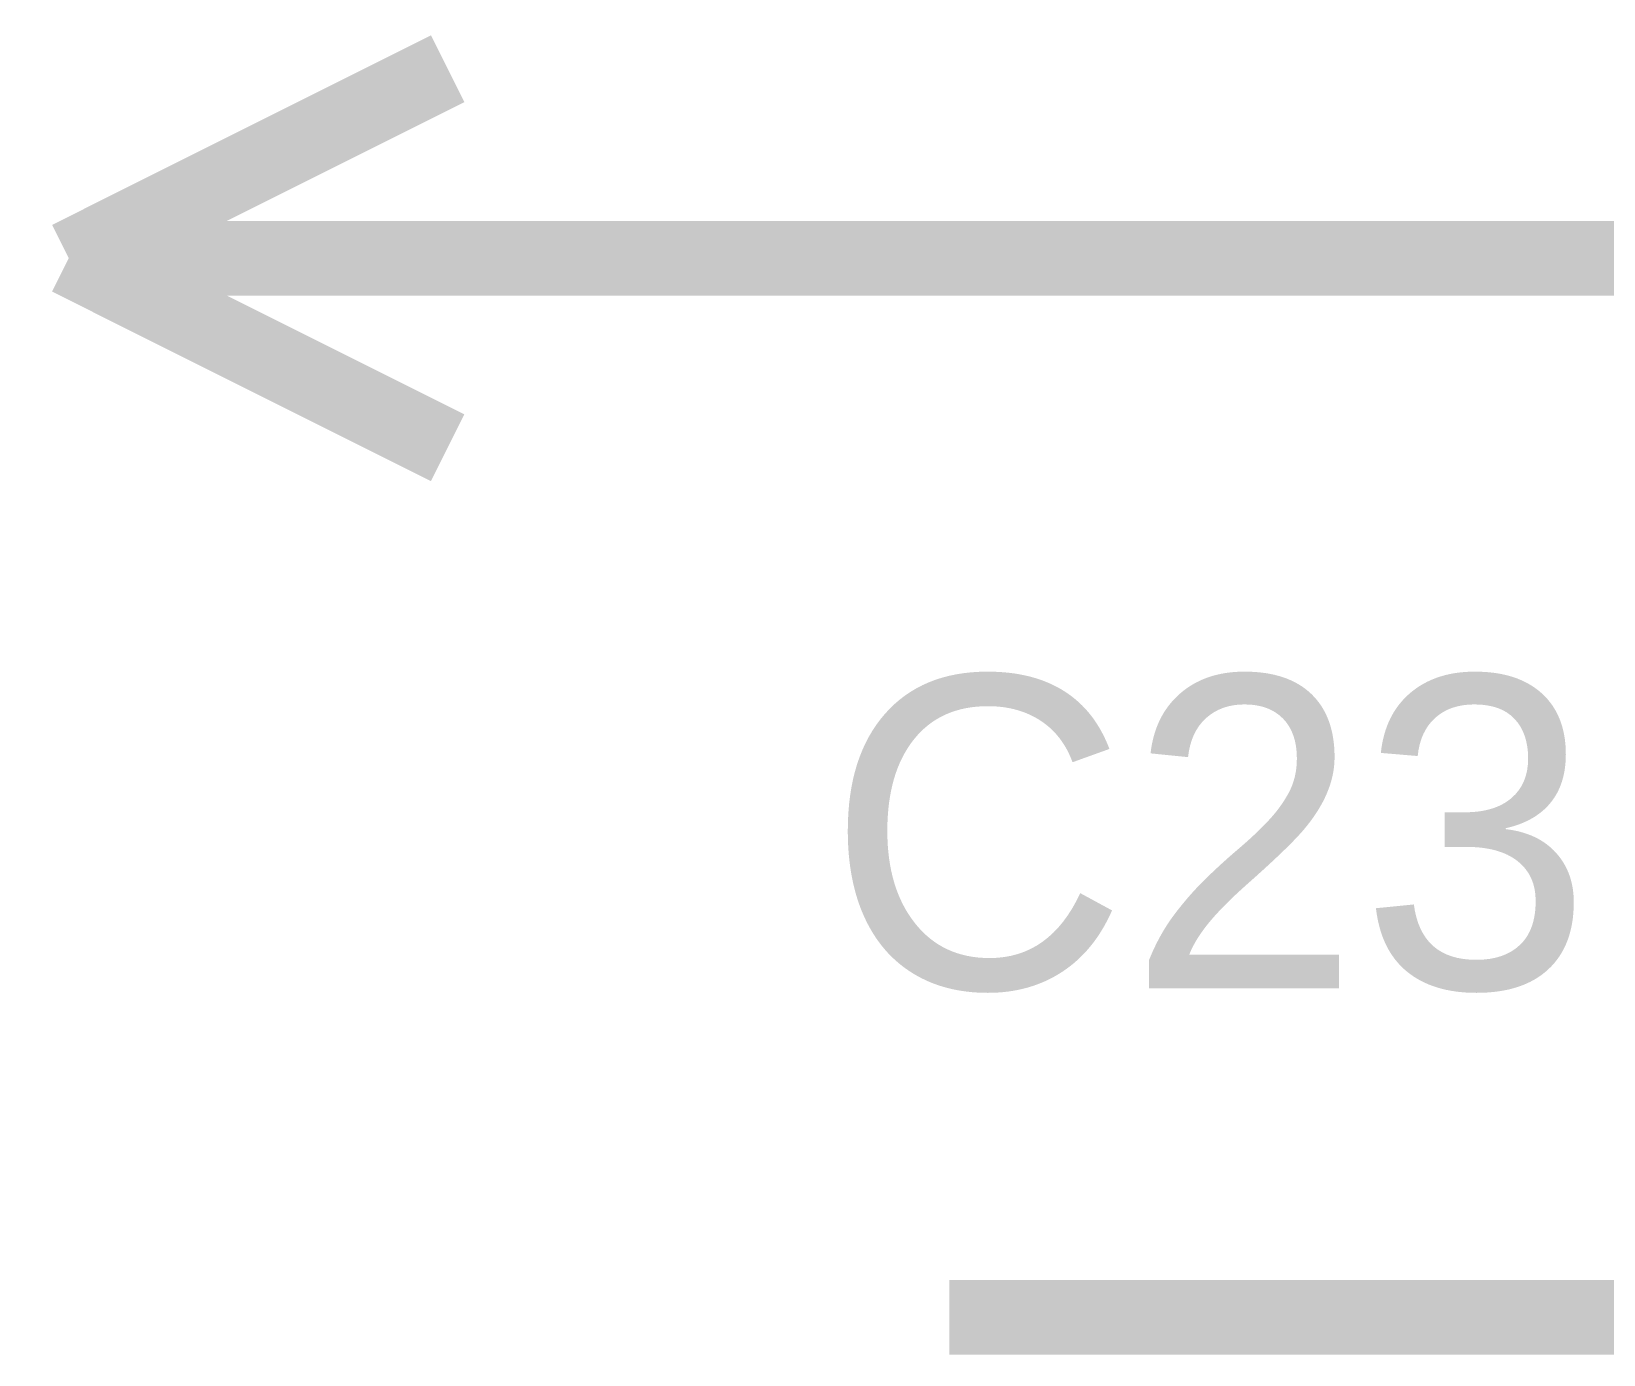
# Model space of a CAD drawing. Header units: inches. Extents: x 0 to 594, y 0 to 420.
# Drawn here: x 462.33 to 468.65, y 130.58 to 135.9 of the extents above; entities that cross this region are included whole.
import ezdxf

# ---------------------------------------------------------------- set-up
doc = ezdxf.new("R2010")
doc.units = ezdxf.units.IN
doc.layers.add('Sheet', color=255, linetype='Continuous')

msp = doc.modelspace()

# ---------------------------------------------------------------- linework, layer by layer
at = {"layer": 'Sheet'}
for points in [[(462.4778, 134.9904, 0.2997, 0.2997, 0), (464.0009, 135.7519, 0.2997, 0.2997, 0)], [(462.4778, 134.9904, 0.2997, 0.2997, 0), (464.0009, 134.2289, 0.2997, 0.2997, 0)], [(465.0088, 134.9904, 0.2997, 0.2997, 0), (462.4778, 134.9904, 0.2997, 0.2997, 0)], [(465.0088, 134.9904, 0.2997, 0.2997, 0), (470.0036, 134.9904, 0.2997, 0.2997, 0), (482.5018, 134.9904, 0.2997, 0.2997, 0), (490.0052, 134.9904, 0.2997, 0.2997, 0)], [(474.0129, 130.7349, 0.2997, 0.2997, 0), (466.0167, 130.7349, 0.2997, 0.2997, 0)]]:
    msp.add_lwpolyline(points, format="xyseb", dxfattribs=at)

# ---------------------------------------------------------------- texts
msp.add_text('C23', height=1.25427, dxfattribs=at).set_placement((465.524, 132.0563))

doc.saveas('drawing.dxf')
